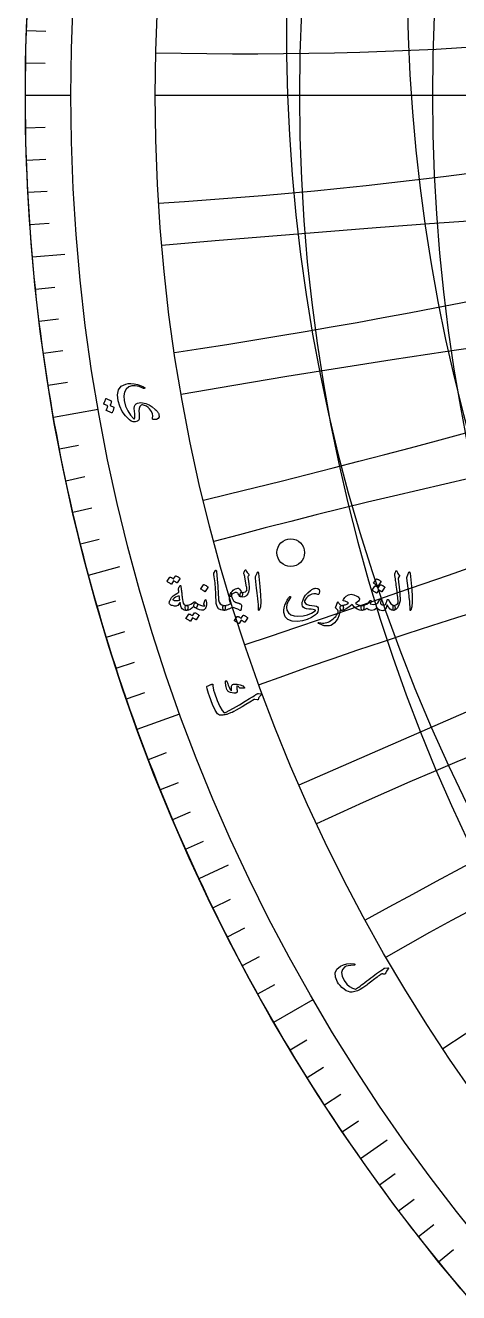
# Model space of a CAD drawing. Header units: millimetres. Extents: x -92 to 92, y -92 to 120.
# Drawn here: x -92.5 to -70.9, y -59.8 to 3.5 of the extents above; entities that cross this region are included whole.
import ezdxf

# ---------------------------------------------------------------- set-up
doc = ezdxf.new("R2010")
doc.units = ezdxf.units.MM
for name, color, linetype in [('CUT_OUTER', 1, 'Continuous'), ('ENGRAVE', 7, 'Continuous'), ('ENGRAVE_FINE', 8, 'Continuous'), ('TEXT', 5, 'Continuous')]:
    doc.layers.add(name, color=color, linetype=linetype)

msp = doc.modelspace()

# ---------------------------------------------------------------- linework, layer by layer
at = {"layer": 'CUT_OUTER'}
msp.add_lwpolyline([(-70.778, -59.5544), (-71.1421, -59.119), (-71.5035, -58.6814), (-71.8622, -58.2415), (-72.2182, -57.7995), (-72.5715, -57.3553), (-72.922, -56.9089), (-73.2699, -56.4604), (-73.6149, -56.0098), (-73.9572, -55.557), (-74.2967, -55.1022), (-74.6334, -54.6453), (-74.9673, -54.1863), (-75.2984, -53.7253), (-75.6266, -53.2623), (-75.952, -52.7972), (-76.2745, -52.3302), (-76.5942, -51.8612), (-76.9109, -51.3902), (-77.2248, -50.9174), (-77.5358, -50.4426), (-77.8438, -49.9659), (-78.149, -49.4873), (-78.4511, -49.0068), (-78.7504, -48.5245), (-79.0466, -48.0404), (-79.3399, -47.5545), (-79.6302, -47.0668), (-79.9175, -46.5773), (-80.2018, -46.0861), (-80.483, -45.5931), (-80.7613, -45.0984), (-81.0365, -44.602), (-81.3086, -44.1039), (-81.5777, -43.6042), (-81.8437, -43.1028), (-82.1067, -42.5998), (-82.3665, -42.0952), (-82.6232, -41.589), (-82.8769, -41.0813), (-83.1274, -40.572), (-83.3748, -40.0612), (-83.619, -39.5488), (-83.8601, -39.035), (-84.098, -38.5197), (-84.3328, -38.003), (-84.5644, -37.4848), (-84.7928, -36.9652), (-85.018, -36.4443), (-85.24, -35.9219), (-85.4589, -35.3982), (-85.6744, -34.8732), (-85.8868, -34.3468), (-86.0959, -33.8192), (-86.3018, -33.2903), (-86.5045, -32.7601), (-86.7039, -32.2287), (-86.9, -31.6961), (-87.0928, -31.1623), (-87.2824, -30.6273), (-87.4687, -30.0912), (-87.6517, -29.5539), (-87.8314, -29.0156), (-88.0077, -28.4761), (-88.1808, -27.9356), (-88.3506, -27.394), (-88.517, -26.8513), (-88.6801, -26.3077), (-88.8398, -25.7631), (-88.9962, -25.2175), (-89.1493, -24.6709), (-89.299, -24.1235), (-89.4453, -23.5751), (-89.5883, -23.0258), (-89.7279, -22.4757), (-89.8641, -21.9247), (-89.9969, -21.3729), (-90.1264, -20.8203), (-90.2524, -20.2669), (-90.3751, -19.7127), (-90.4944, -19.1578), (-90.6102, -18.6022), (-90.7226, -18.0459), (-90.8317, -17.4889), (-90.9373, -16.9312), (-91.0394, -16.3729), (-91.1382, -15.814), (-91.2335, -15.2545), (-91.3254, -14.6944), (-91.4138, -14.1337), (-91.4988, -13.5726), (-91.5804, -13.0109), (-91.6585, -12.4487), (-91.7332, -11.8861), (-91.8044, -11.323), (-91.8721, -10.7595), (-91.9364, -10.1956), (-91.9972, -9.6313), (-92.0546, -9.0666), (-92.1085, -8.5016), (-92.1589, -7.9363), (-92.2059, -7.3706), (-92.2494, -6.8047), (-92.2894, -6.2386), (-92.3259, -5.6722), (-92.359, -5.1056), (-92.3886, -4.5388), (-92.4147, -3.9718), (-92.4373, -3.4047), (-92.4565, -2.8374), (-92.4721, -2.2701), (-92.4843, -1.7026), (-92.493, -1.1351), (-92.4983, -0.5676), (-92.5, 0), (-92.4983, 0.5676), (-92.493, 1.1351), (-92.4843, 1.7026), (-92.4721, 2.2701), (-92.4565, 2.8374), (-92.4373, 3.4047), (-92.4147, 3.9718)], dxfattribs=at)
at = {"layer": 'ENGRAVE'}
for points in [[(-78.8401, -34.4171), (78.8401, 34.4171)], [(-92.5, 0), (-90.2338, 0)], [(-86.025, 0), (86.025, 0)], [(-86.025, 0), (86.025, 0)], [(-92.148, -8.0619), (-90.5354, -7.9208)], [(-91.0947, -16.0625), (-88.8629, -15.6689)], [(-89.3481, -23.9408), (-87.7845, -23.5218)], [(-86.9216, -31.6369), (-84.792, -30.8618)], [(-83.8335, -39.0922), (-82.3664, -38.4081)], [(-80.1073, -46.25), (-78.1447, -45.1169)], [(-75.7716, -53.0558), (-74.4456, -52.1273)]]:
    msp.add_lwpolyline(points, dxfattribs=at)
for centre, radius in [((0, 0), 92.5), ((0, 0), 90.2338), ((0, 0), 86.025), ((0, 0), 86.025), ((-79.2593, -22.8228), 0.6882)]:
    msp.add_circle(centre, radius, dxfattribs=at)
for centre, radius, start, end in [((15.1685, 0), 87.3521, 100, 260), ((0, -495.3982), 487.872, 80, 100), ((0, -251.5203), 236.3517, 70, 110), ((0, -172.05), 148.9997, 60, 120)]:
    msp.add_arc(centre, radius, start, end, dxfattribs=at)
at = {"layer": 'ENGRAVE_FINE'}
for points in [[(-78.8401, -34.4171), (78.8401, 34.4171)], [(-92.4437, 3.2282), (-91.473, 3.1943)], [(-92.4859, 1.6143), (-91.5148, 1.5974)], [(-92.4859, -1.6143), (-91.5148, -1.5974)], [(-92.4437, -3.2282), (-91.473, -3.1943)], [(-92.3732, -4.8411), (-91.4033, -4.7902)], [(-92.2747, -6.4525), (-91.3058, -6.3847)], [(-91.9933, -9.6689), (-91.0273, -9.5674)], [(-91.8105, -11.2729), (-90.8465, -11.1545)], [(-91.5998, -12.8735), (-90.638, -12.7383)], [(-91.3612, -14.4702), (-90.4019, -14.3183)], [(-90.8005, -17.6498), (-89.8471, -17.4645)], [(-90.4787, -19.2318), (-89.5286, -19.0299)], [(-90.1292, -20.808), (-89.1829, -20.5895)], [(-89.7524, -22.3778), (-88.81, -22.1428)], [(-88.9167, -25.4965), (-87.9831, -25.2287)], [(-88.4582, -27.0444), (-87.5294, -26.7604)], [(-87.9727, -28.5841), (-87.049, -28.2839)], [(-87.4605, -30.1151), (-86.5421, -29.7988)], [(-86.3562, -33.149), (-85.4494, -32.801)], [(-85.7645, -34.6511), (-84.864, -34.2873)], [(-85.1467, -36.1426), (-84.2527, -35.7631)], [(-84.503, -37.6231), (-83.6157, -37.2281)], [(-83.1384, -40.5493), (-82.2655, -40.1236)], [(-82.4181, -41.9941), (-81.5527, -41.5532)], [(-81.6727, -43.4261), (-80.8151, -42.9701)], [(-80.9023, -44.8449), (-80.0528, -44.374)], [(-79.288, -47.641), (-78.4555, -47.1408)], [(-78.4444, -49.0175), (-77.6208, -48.5028)], [(-77.577, -50.3791), (-76.7625, -49.8501)], [(-76.686, -51.7253), (-75.8808, -51.1822)], [(-74.8341, -54.3701), (-74.0483, -53.7992)], [(-73.8738, -55.6679), (-73.0981, -55.0834)], [(-72.891, -56.9487), (-72.1256, -56.3507)], [(-71.886, -58.2121), (-71.1312, -57.6009)]]:
    msp.add_lwpolyline(points, dxfattribs=at)
for centre, radius, start, end in [((7.5262, 0), 86.3536, 95, 265), ((6.8976, 3.0111), 86.3536, 118.583333, 288.583334), ((13.9016, 6.0687), 87.3521, 123.583333, 283.583333), ((-81.4378, 186.5516), 184.4812, 268.583333, 318.583333), ((-100.6288, 230.5131), 236.3517, 273.583333, 313.583333), ((-132.9774, 304.6148), 321.0497, 278.583333, 308.583333), ((-198.2001, 454.0221), 487.872, 283.583333, 303.583333), ((-394.8919, 904.5889), 983.2702, 288.5833333, 298.5833333), ((394.8919, -904.5889), 983.2702, 108.5833333, 118.5833333), ((198.2001, -454.0221), 487.872, 103.583333, 123.583333), ((0, -987.0262), 983.2702, 85, 95), ((0, -332.3751), 321.0497, 75, 105), ((0, -203.5525), 184.4812, 65, 115)]:
    msp.add_arc(centre, radius, start, end, dxfattribs=at)
at = {"layer": 'TEXT'}
for points in [[(-86.1551, -16.1075), (-86.1403, -16.002), (-86.1595, -15.8909), (-86.2126, -15.7741), (-86.2996, -15.6515), (-86.3748, -15.5772), (-86.4588, -15.519), (-86.5519, -15.4771), (-86.654, -15.4513), (-86.6736, -15.4505), (-86.6934, -15.4536), (-86.7132, -15.4607), (-86.7331, -15.4718), (-86.7902, -15.5326), (-86.8252, -15.6239), (-86.8378, -15.7455), (-86.828, -15.8975), (-86.8166, -16.0473), (-86.8251, -16.1592), (-86.8537, -16.2334), (-86.9025, -16.2697), (-87.0144, -16.2936), (-87.1186, -16.2901), (-87.2153, -16.2589), (-87.3043, -16.2001), (-87.5036, -15.9972), (-87.6638, -15.7708), (-87.785, -15.521), (-87.8667, -15.2482), (-87.8982, -14.9402), (-87.8462, -14.6973), (-87.7114, -14.5198), (-87.4941, -14.4078), (-87.3688, -14.3828), (-87.229, -14.3785), (-87.0747, -14.3949), (-86.9058, -14.4318), (-86.8581, -14.4464), (-86.8119, -14.4618), (-86.7671, -14.4781), (-86.7237, -14.4952), (-86.6816, -14.5132), (-86.6405, -14.5324), (-86.6003, -14.5527), (-86.5612, -14.5742), (-86.5444, -14.5864), (-86.5364, -14.5985), (-86.5372, -14.6106), (-86.5467, -14.6225), (-86.5596, -14.6304), (-86.5733, -14.6341), (-86.5877, -14.6336), (-86.6028, -14.6288), (-86.8289, -14.5362), (-87.0261, -14.4916), (-87.1946, -14.4953), (-87.3344, -14.5477), (-87.4713, -14.6646), (-87.556, -14.8171), (-87.5883, -15.0051), (-87.5681, -15.2285), (-87.4964, -15.5067), (-87.3937, -15.7503), (-87.2605, -15.959), (-87.0969, -16.1328), (-87.084, -16.1426), (-87.0723, -16.1451), (-87.0621, -16.1402), (-87.0532, -16.1279), (-87.0409, -16.0825), (-87.0373, -16.0071), (-87.0423, -15.9017), (-87.0558, -15.7662), (-87.0637, -15.6274), (-87.051, -15.5181), (-87.0178, -15.4385), (-86.9643, -15.3884), (-86.8963, -15.3577), (-86.8226, -15.3395), (-86.7431, -15.3338), (-86.6577, -15.3406), (-86.4853, -15.3809), (-86.3209, -15.4498), (-86.1643, -15.5471), (-86.0155, -15.6728), (-85.9795, -15.7068), (-85.9475, -15.7403), (-85.9195, -15.7733), (-85.8956, -15.8059), (-85.8756, -15.8378), (-85.8593, -15.8687), (-85.8468, -15.8988), (-85.838, -15.928), (-85.8273, -16.0466), (-85.8653, -16.1277), (-85.9521, -16.1714), (-86.0878, -16.1775), (-86.1261, -16.17), (-86.1501, -16.1558), (-86.1598, -16.135), (-86.1551, -16.1075)], [(-88.0917, -15.5621), (-88.0871, -15.5653), (-88.0839, -15.5704), (-88.0818, -15.5773), (-88.0811, -15.5861), (-88.087, -15.619), (-88.0942, -15.6511), (-88.1028, -15.6825), (-88.1126, -15.713), (-88.124, -15.7431), (-88.1369, -15.7729), (-88.1516, -15.8023), (-88.1678, -15.8315), (-88.1733, -15.8375), (-88.1797, -15.8409), (-88.1869, -15.8416), (-88.195, -15.8396), (-88.4564, -15.7305), (-88.4602, -15.7269), (-88.4613, -15.7208), (-88.4596, -15.7122), (-88.4553, -15.701), (-88.4508, -15.6931), (-88.445, -15.6805), (-88.4378, -15.6632), (-88.4293, -15.6412), (-88.4192, -15.6142), (-88.4075, -15.5821), (-88.3941, -15.5449), (-88.3789, -15.5025), (-88.582, -15.4145), (-88.5885, -15.41), (-88.5911, -15.4031), (-88.5897, -15.3939), (-88.5844, -15.3824), (-88.5797, -15.3725), (-88.5729, -15.3569), (-88.5639, -15.3356), (-88.5526, -15.3087), (-88.5392, -15.2757), (-88.5238, -15.2364), (-88.5062, -15.1905), (-88.4866, -15.1383), (-88.4828, -15.1326), (-88.4785, -15.1296), (-88.4738, -15.1294), (-88.4686, -15.132), (-88.2166, -15.2474), (-88.2121, -15.2507), (-88.2088, -15.2558), (-88.2068, -15.2627), (-88.2061, -15.2715), (-88.21, -15.2992), (-88.2153, -15.3264), (-88.2221, -15.3531), (-88.2303, -15.3792), (-88.2399, -15.4048), (-88.2505, -15.4297), (-88.2623, -15.4541), (-88.2751, -15.4778)], [(-85.0077, -23.9897), (-85.0042, -23.9862), (-84.9993, -23.9841), (-84.9931, -23.9834), (-84.9855, -23.9841), (-84.9582, -23.9944), (-84.9317, -24.0056), (-84.9061, -24.018), (-84.8814, -24.0313), (-84.8574, -24.0459), (-84.8339, -24.0618), (-84.8109, -24.0792), (-84.7884, -24.0979), (-84.7841, -24.1036), (-84.7822, -24.1097), (-84.7827, -24.1161), (-84.7857, -24.1229), (-84.9189, -24.3338), (-84.9225, -24.3366), (-84.9279, -24.3366), (-84.935, -24.3338), (-84.9438, -24.3282), (-84.9499, -24.3231), (-84.9598, -24.3161), (-84.9735, -24.3072), (-84.991, -24.2963), (-85.0125, -24.2834), (-85.0382, -24.2682), (-85.068, -24.2508), (-85.102, -24.2311), (-85.2075, -24.3948), (-85.2123, -24.3999), (-85.2186, -24.4011), (-85.2262, -24.3985), (-85.2352, -24.3921), (-85.243, -24.3865), (-85.2553, -24.3782), (-85.2722, -24.3671), (-85.2935, -24.3532), (-85.3197, -24.3366), (-85.3511, -24.3171), (-85.3877, -24.2949), (-85.4295, -24.27), (-85.4338, -24.2658), (-85.4357, -24.2616), (-85.4352, -24.2575), (-85.4322, -24.2533), (-85.2963, -24.0507), (-85.2928, -24.0473), (-85.2879, -24.0452), (-85.2817, -24.0445), (-85.2741, -24.0452), (-85.2508, -24.0527), (-85.2283, -24.0615), (-85.2064, -24.0715), (-85.1853, -24.0826), (-85.1648, -24.0949), (-85.145, -24.108), (-85.126, -24.1219), (-85.1076, -24.1368)], [(-83.0041, -23.7066), (-82.9987, -23.6983), (-82.9937, -23.6928), (-82.989, -23.69), (-82.9847, -23.69), (-82.9781, -23.6936), (-82.9722, -23.7046), (-82.967, -23.7228), (-82.9625, -23.7483), (-82.9396, -23.9555), (-82.9209, -24.1472), (-82.9063, -24.3232), (-82.8959, -24.4836), (-82.8892, -24.6208), (-82.8831, -24.7438), (-82.8774, -24.8525), (-82.8723, -24.9471), (-82.8679, -25.0274), (-82.8643, -25.0934), (-82.8616, -25.1453), (-82.8598, -25.1829), (-82.8352, -25.2957), (-82.7807, -25.3786), (-82.6964, -25.4316), (-82.5823, -25.4549), (-82.5506, -25.4632), (-82.5303, -25.4826), (-82.5214, -25.5132), (-82.524, -25.5548), (-82.5371, -25.6203), (-82.5511, -25.6672), (-82.5662, -25.6953), (-82.5823, -25.7046), (-82.7429, -25.6835), (-82.8612, -25.62), (-82.9372, -25.5142), (-82.9708, -25.3661), (-82.9761, -25.2952), (-82.9809, -25.2242), (-82.9851, -25.153), (-82.9889, -25.0816), (-82.9922, -25.0101), (-82.9954, -24.9384), (-82.9985, -24.8665), (-83.0013, -24.7944), (-83.0065, -24.657), (-83.0138, -24.5332), (-83.0232, -24.4232), (-83.0346, -24.3268), (-83.0482, -24.2343), (-83.0638, -24.1357), (-83.0815, -24.031), (-83.1012, -23.9203), (-83.1038, -23.9004), (-83.1033, -23.8822), (-83.0997, -23.8657), (-83.0929, -23.8509)], [(-81.5112, -23.6817), (-81.5067, -23.6836), (-81.5015, -23.6893), (-81.4956, -23.6988), (-81.489, -23.7122), (-81.4671, -23.7592), (-81.4376, -23.8058), (-81.4005, -23.8521), (-81.3558, -23.8981), (-81.344, -23.9137), (-81.3391, -23.93), (-81.3412, -23.947), (-81.3502, -23.9647), (-81.3755, -24.0018), (-81.3932, -24.0299), (-81.4033, -24.049), (-81.4057, -24.0591), (-81.3714, -24.2391), (-81.3488, -24.3934), (-81.3381, -24.5221), (-81.3391, -24.6252), (-81.3494, -24.7133), (-81.3717, -24.7972), (-81.4062, -24.877), (-81.4529, -24.9526), (-81.5018, -25.0015), (-81.5653, -25.0317), (-81.6433, -25.0431), (-81.7359, -25.0359), (-81.7547, -25.0282), (-81.7692, -25.0137), (-81.7797, -24.9922), (-81.7859, -24.9637), (-81.7881, -24.9295), (-81.7866, -24.8992), (-81.7812, -24.8727), (-81.772, -24.8499), (-81.7594, -24.8305), (-81.7408, -24.8166), (-81.7163, -24.8083), (-81.686, -24.8055), (-81.5936, -24.7993), (-81.5216, -24.775), (-81.4701, -24.7327), (-81.439, -24.6723), (-81.4417, -24.6507), (-81.4442, -24.6304), (-81.4466, -24.6112), (-81.4487, -24.5932), (-81.4509, -24.5765), (-81.4532, -24.561), (-81.4558, -24.5467), (-81.4584, -24.5336), (-81.5417, -24.0424), (-81.5446, -24.0275), (-81.5479, -24.0133), (-81.5516, -23.9997), (-81.5556, -23.9869), (-81.5597, -23.9748), (-81.5639, -23.9633), (-81.5681, -23.9526), (-81.5722, -23.9425), (-81.5944, -23.887), (-81.5988, -23.8697), (-81.6007, -23.8537), (-81.6001, -23.8391), (-81.5972, -23.826), (-81.5877, -23.8033), (-81.5785, -23.7826), (-81.5696, -23.7638), (-81.5611, -23.7469), (-81.5531, -23.7319), (-81.5459, -23.7188), (-81.5393, -23.7076), (-81.5334, -23.6983), (-81.5268, -23.691), (-81.5209, -23.6858), (-81.5157, -23.6827), (-81.5112, -23.6817)], [(-80.9395, -23.8454), (-80.913, -23.794), (-80.8917, -23.776), (-80.8755, -23.7913), (-80.8646, -23.8398), (-80.8008, -24.5197), (-80.7628, -24.937), (-80.7543, -25.2703), (-80.7753, -25.5197), (-80.8257, -25.6852), (-80.8349, -25.6987), (-80.8431, -25.706), (-80.8502, -25.7071), (-80.8563, -25.7019), (-80.8611, -25.6937), (-80.8646, -25.6831), (-80.8667, -25.6701), (-80.8674, -25.6547), (-80.8674, -25.5345), (-80.8729, -25.407), (-80.884, -25.2723), (-80.9007, -25.1302), (-80.9043, -25.0931), (-80.9152, -24.9928), (-80.9334, -24.8295), (-80.9589, -24.603), (-81.02, -24.1007), (-81.0214, -24.074), (-81.02, -24.0493), (-81.0158, -24.0268), (-81.0089, -24.0063)], [(-74.0658, -23.8731), (-74.0471, -23.8279), (-74.0325, -23.792), (-74.0221, -23.7654), (-74.0159, -23.7483), (-74.011, -23.7373), (-74.0048, -23.7295), (-73.9972, -23.7248), (-73.9881, -23.7233), (-73.9779, -23.725), (-73.9694, -23.7302), (-73.9626, -23.7389), (-73.9576, -23.751), (-73.9346, -23.8105), (-73.907, -23.8641), (-73.8749, -23.9118), (-73.8383, -23.9536), (-73.8281, -23.967), (-73.8251, -23.9821), (-73.8294, -23.9989), (-73.8411, -24.0174), (-73.9021, -24.1035), (-73.898, -24.142), (-73.8938, -24.1798), (-73.8896, -24.2169), (-73.8855, -24.2533), (-73.8813, -24.289), (-73.8771, -24.3241), (-73.873, -24.3584), (-73.8688, -24.3921), (-73.8305, -24.7036), (-73.8071, -24.9471), (-73.7986, -25.1226), (-73.805, -25.2301), (-73.8574, -25.4252), (-73.9257, -25.5694), (-74.01, -25.6625), (-74.1102, -25.7046), (-74.113, -25.7046), (-74.1158, -25.7046), (-74.1186, -25.7046), (-74.1213, -25.7046), (-74.1378, -25.689), (-74.1484, -25.6533), (-74.1531, -25.5974), (-74.1519, -25.5215), (-74.1493, -25.4934), (-74.1415, -25.4729), (-74.1285, -25.4601), (-74.1102, -25.4549), (-74.0398, -25.4408), (-73.9812, -25.4153), (-73.9344, -25.3784), (-73.8993, -25.33), (-73.9017, -25.2719), (-73.9059, -25.2058), (-73.9121, -25.1318), (-73.9202, -25.0497), (-73.93, -24.9601), (-73.9413, -24.8631), (-73.9542, -24.7589), (-73.9687, -24.6474), (-73.9821, -24.5377), (-73.9944, -24.4392), (-74.0057, -24.3518), (-74.0159, -24.2755), (-74.0247, -24.2103), (-74.0319, -24.1562), (-74.0372, -24.1132), (-74.0409, -24.0813), (-74.0686, -23.9231), (-74.0695, -23.9075), (-74.0693, -23.8939), (-74.0681, -23.8825), (-74.0658, -23.8731)], [(-73.3776, -23.8454), (-73.3511, -23.794), (-73.3298, -23.776), (-73.3136, -23.7913), (-73.3027, -23.8398), (-73.2389, -24.5197), (-73.2009, -24.937), (-73.1924, -25.2703), (-73.2134, -25.5197), (-73.2639, -25.6852), (-73.2731, -25.6987), (-73.2812, -25.706), (-73.2883, -25.7071), (-73.2944, -25.7019), (-73.2993, -25.6937), (-73.3027, -25.6831), (-73.3048, -25.6701), (-73.3055, -25.6547), (-73.3055, -25.5345), (-73.311, -25.407), (-73.3221, -25.2723), (-73.3388, -25.1302), (-73.3424, -25.0931), (-73.3534, -24.9928), (-73.3716, -24.8295), (-73.3971, -24.603), (-73.4581, -24.1007), (-73.4595, -24.074), (-73.4581, -24.0493), (-73.454, -24.0268), (-73.447, -24.0063)], [(-84.7857, -24.4864), (-84.7694, -24.4691), (-84.7565, -24.467), (-84.7472, -24.4802), (-84.7413, -24.5086), (-84.7394, -24.5258), (-84.7364, -24.5495), (-84.7324, -24.5799), (-84.7274, -24.6168), (-84.7215, -24.6607), (-84.7149, -24.7119), (-84.7076, -24.7703), (-84.6996, -24.8361), (-84.6918, -24.9007), (-84.6847, -24.9585), (-84.6786, -25.0096), (-84.6733, -25.0539), (-84.6689, -25.0913), (-84.6653, -25.1215), (-84.6626, -25.1447), (-84.6608, -25.1607), (-84.6466, -25.2618), (-84.6261, -25.3404), (-84.5994, -25.3964), (-84.5664, -25.4299), (-84.5432, -25.4429), (-84.5151, -25.4514), (-84.4822, -25.4554), (-84.4443, -25.4549), (-84.422, -25.4585), (-84.4048, -25.4695), (-84.3928, -25.4877), (-84.3861, -25.5132), (-84.3836, -25.5439), (-84.3847, -25.5749), (-84.3892, -25.6063), (-84.3972, -25.638), (-84.4074, -25.6651), (-84.4187, -25.6852), (-84.431, -25.6984), (-84.4443, -25.7046), (-84.517, -25.7039), (-84.5796, -25.6908), (-84.6322, -25.6651), (-84.6747, -25.6269), (-84.7104, -25.5709), (-84.7399, -25.4972), (-84.7631, -25.4058), (-84.7801, -25.2967), (-84.8193, -25.3631), (-84.8592, -25.4153), (-84.8998, -25.4533), (-84.9411, -25.4771), (-84.9745, -25.4856), (-85.0139, -25.4889), (-85.0592, -25.487), (-85.1103, -25.4799), (-85.1643, -25.4677), (-85.2096, -25.4535), (-85.2461, -25.4372), (-85.2741, -25.4188), (-85.2966, -25.3961), (-85.3115, -25.3723), (-85.3188, -25.3475), (-85.3185, -25.3217), (-85.3121, -25.2894), (-85.3011, -25.2537), (-85.2857, -25.2145), (-85.2657, -25.1718), (-85.2435, -25.129), (-85.2241, -25.0948), (-85.2075, -25.0693), (-85.1936, -25.0525), (-85.1166, -24.9838), (-85.0326, -24.9193), (-84.9418, -24.859), (-84.8439, -24.8028), (-84.8476, -24.7495), (-84.8502, -24.7036), (-84.8517, -24.6649), (-84.8523, -24.6335), (-84.8507, -24.6071), (-84.846, -24.5835), (-84.8382, -24.5627), (-84.8273, -24.5447)], [(-83.6118, -24.4254), (-83.6084, -24.4219), (-83.6035, -24.4198), (-83.5973, -24.4191), (-83.5896, -24.4198), (-83.5357, -24.4417), (-83.4849, -24.4684), (-83.4372, -24.4999), (-83.3926, -24.5364), (-83.3883, -24.5419), (-83.3864, -24.5475), (-83.3869, -24.553), (-83.3898, -24.5586), (-83.5203, -24.7695), (-83.5251, -24.7745), (-83.5314, -24.7757), (-83.539, -24.7731), (-83.548, -24.7667), (-83.5558, -24.7611), (-83.5681, -24.7528), (-83.585, -24.7417), (-83.6063, -24.7278), (-83.6325, -24.7112), (-83.6639, -24.6918), (-83.7005, -24.6696), (-83.7423, -24.6446), (-83.7478, -24.6404), (-83.7506, -24.6363), (-83.7506, -24.6321), (-83.7478, -24.6279)], [(-82.2271, -24.9609), (-82.2337, -24.9828), (-82.2424, -24.9984), (-82.2531, -25.0078), (-82.266, -25.0109), (-82.2887, -25.0039), (-82.3014, -24.9887), (-82.304, -24.9651), (-82.2965, -24.9332), (-82.2707, -24.8699), (-82.2348, -24.8104), (-82.1888, -24.7547), (-82.1328, -24.7029), (-82.0731, -24.6578), (-82.0134, -24.6252), (-81.9538, -24.605), (-81.8941, -24.5974), (-81.8683, -24.6), (-81.8463, -24.6078), (-81.828, -24.6208), (-81.8136, -24.639), (-81.7727, -24.7075), (-81.7387, -24.7577), (-81.7117, -24.7894), (-81.6915, -24.8028), (-81.6816, -24.8079), (-81.6739, -24.8204), (-81.6684, -24.8405), (-81.6652, -24.868), (-81.6647, -24.8988), (-81.6676, -24.9287), (-81.6738, -24.9577), (-81.6832, -24.9859), (-81.6938, -25.0088), (-81.7061, -25.0248), (-81.7202, -25.0338), (-81.7359, -25.0359), (-81.767, -25.0256), (-81.7963, -25.0033), (-81.8239, -24.9687), (-81.8497, -24.9221), (-81.8756, -24.8768), (-81.9031, -24.8437), (-81.9324, -24.8227), (-81.9635, -24.8139), (-82.0303, -24.8184), (-82.0946, -24.8402), (-82.1565, -24.8794), (-82.216, -24.936), (-82.2188, -24.9417), (-82.2216, -24.9478), (-82.2243, -24.9542), (-82.2271, -24.9609)], [(-77.912, -24.9054), (-78.0018, -24.8754), (-78.1021, -24.8742), (-78.2127, -24.9018), (-78.3338, -24.9582), (-78.4106, -25.0119), (-78.4746, -25.0761), (-78.5258, -25.1507), (-78.5641, -25.2357), (-78.5679, -25.2527), (-78.5683, -25.2703), (-78.5652, -25.2887), (-78.5586, -25.3078), (-78.5145, -25.3671), (-78.4406, -25.4119), (-78.3369, -25.442), (-78.2034, -25.4577), (-78.0716, -25.4717), (-77.9758, -25.4972), (-77.9162, -25.5341), (-77.8926, -25.5825), (-77.89, -25.6838), (-77.9099, -25.774), (-77.9524, -25.8531), (-78.0174, -25.9211), (-78.224, -26.0621), (-78.4441, -26.166), (-78.6777, -26.2328), (-78.9249, -26.2624), (-79.1947, -26.2437), (-79.3966, -26.1625), (-79.5305, -26.0189), (-79.5964, -25.8129), (-79.6002, -25.6998), (-79.5839, -25.577), (-79.5475, -25.4445), (-79.491, -25.3023), (-79.4713, -25.2627), (-79.4511, -25.2246), (-79.4304, -25.1878), (-79.4091, -25.1524), (-79.3872, -25.1182), (-79.3644, -25.0851), (-79.3407, -25.053), (-79.3161, -25.022), (-79.303, -25.0091), (-79.2912, -25.0039), (-79.2808, -25.0064), (-79.2717, -25.0164), (-79.2667, -25.0289), (-79.2655, -25.0414), (-79.2681, -25.0539), (-79.2745, -25.0664), (-79.3886, -25.2502), (-79.4563, -25.416), (-79.4774, -25.5638), (-79.4521, -25.6935), (-79.3706, -25.8302), (-79.2509, -25.9266), (-79.0931, -25.9828), (-78.8971, -25.9988), (-78.646, -25.9788), (-78.4198, -25.9273), (-78.2186, -25.8443), (-78.0424, -25.7296), (-78.0318, -25.7199), (-78.0279, -25.7102), (-78.0305, -25.7005), (-78.0396, -25.6908), (-78.0769, -25.6727), (-78.1416, -25.6575), (-78.2337, -25.645), (-78.3532, -25.6353), (-78.4748, -25.6203), (-78.5676, -25.5922), (-78.6316, -25.551), (-78.6668, -25.4965), (-78.6831, -25.4325), (-78.6876, -25.3654), (-78.6803, -25.2951), (-78.6612, -25.2218), (-78.5993, -25.0777), (-78.5135, -24.945), (-78.4037, -24.8237), (-78.27, -24.714), (-78.2344, -24.6879), (-78.1999, -24.6654), (-78.1664, -24.6463), (-78.134, -24.6307), (-78.1028, -24.6184), (-78.0729, -24.6092), (-78.0445, -24.6031), (-78.0174, -24.6002), (-77.9116, -24.6101), (-77.8468, -24.6564), (-77.8228, -24.7391), (-77.8398, -24.8583), (-77.8527, -24.8903), (-77.869, -24.9089), (-77.8888, -24.9139), (-77.912, -24.9054)], [(-74.7957, -24.4281), (-74.7922, -24.4247), (-74.7873, -24.4226), (-74.7811, -24.4219), (-74.7735, -24.4226), (-74.7462, -24.4328), (-74.7197, -24.4441), (-74.6941, -24.4564), (-74.6694, -24.4698), (-74.6454, -24.4843), (-74.6219, -24.5003), (-74.5989, -24.5176), (-74.5764, -24.5364), (-74.5721, -24.5421), (-74.5702, -24.5482), (-74.5707, -24.5546), (-74.5737, -24.5613), (-74.7069, -24.7722), (-74.7105, -24.775), (-74.7159, -24.775), (-74.723, -24.7722), (-74.7318, -24.7667), (-74.7377, -24.7629), (-74.7468, -24.757), (-74.7592, -24.749), (-74.7749, -24.7389), (-74.7938, -24.727), (-74.8161, -24.7133), (-74.8417, -24.6978), (-74.8706, -24.6807), (-74.9677, -24.8361), (-74.9726, -24.8399), (-74.9788, -24.8402), (-74.9865, -24.8371), (-74.9955, -24.8305), (-75.0033, -24.825), (-75.0156, -24.8166), (-75.0324, -24.8055), (-75.0537, -24.7917), (-75.0799, -24.775), (-75.1113, -24.7556), (-75.1479, -24.7334), (-75.1897, -24.7084), (-75.1941, -24.7042), (-75.196, -24.7001), (-75.1954, -24.6959), (-75.1925, -24.6918), (-75.0565, -24.492), (-75.0531, -24.4885), (-75.0482, -24.4864), (-75.042, -24.4857), (-75.0343, -24.4864), (-75.015, -24.4936), (-74.9958, -24.5013), (-74.9768, -24.5096), (-74.958, -24.5183), (-74.9395, -24.5278), (-74.9216, -24.5381), (-74.9042, -24.5493), (-74.8872, -24.5613)], [(-74.9871, -24.1395), (-74.9837, -24.1361), (-74.9788, -24.134), (-74.9726, -24.1333), (-74.9649, -24.134), (-74.9376, -24.1442), (-74.9112, -24.1555), (-74.8856, -24.1678), (-74.8609, -24.1812), (-74.8369, -24.1957), (-74.8134, -24.2117), (-74.7904, -24.229), (-74.7679, -24.2478), (-74.7624, -24.2545), (-74.7596, -24.2609), (-74.7596, -24.267), (-74.7624, -24.2727), (-74.8956, -24.4836), (-74.9004, -24.4874), (-74.9067, -24.4878), (-74.9143, -24.4847), (-74.9233, -24.4781), (-74.9311, -24.4725), (-74.9434, -24.4642), (-74.9603, -24.4531), (-74.9816, -24.4392), (-75.0078, -24.4226), (-75.0392, -24.4032), (-75.0758, -24.381), (-75.1176, -24.356), (-75.1231, -24.3518), (-75.1259, -24.3477), (-75.1259, -24.3435), (-75.1231, -24.3393)], [(-84.8245, -24.972), (-84.9251, -25.0065), (-85.0104, -25.049), (-85.0805, -25.0995), (-85.1353, -25.158), (-85.139, -25.1659), (-85.1388, -25.1732), (-85.1348, -25.1798), (-85.127, -25.1857), (-85.098, -25.1981), (-85.0666, -25.2076), (-85.0328, -25.2141), (-84.9966, -25.2176), (-84.9579, -25.2182), (-84.9168, -25.2159), (-84.8733, -25.2106), (-84.8273, -25.2024), (-84.8202, -25.2001), (-84.8127, -25.1961), (-84.8049, -25.1904), (-84.7968, -25.1829), (-84.7984, -25.1602), (-84.8006, -25.1365), (-84.8033, -25.1117), (-84.8065, -25.0858), (-84.8102, -25.0589), (-84.8145, -25.031), (-84.8192, -25.002), (-84.8245, -24.972)], [(-83.9226, -25.491), (-83.9514, -25.5376), (-83.9795, -25.5666), (-84.0069, -25.5779), (-84.0336, -25.5714), (-84.0373, -25.5693), (-84.0427, -25.5655), (-84.0498, -25.5602), (-84.0586, -25.5534), (-84.0695, -25.545), (-84.0829, -25.535), (-84.0987, -25.5235), (-84.1169, -25.5104), (-84.2008, -25.5943), (-84.2834, -25.6547), (-84.3646, -25.6915), (-84.4443, -25.7046), (-84.4709, -25.697), (-84.4922, -25.6741), (-84.5083, -25.636), (-84.5193, -25.5825), (-84.5208, -25.5296), (-84.5089, -25.4903), (-84.4834, -25.4644), (-84.4443, -25.4521), (-84.3311, -25.4315), (-84.2355, -25.3973), (-84.1577, -25.3496), (-84.0975, -25.2884), (-84.0826, -25.2747), (-84.0656, -25.2697), (-84.0465, -25.2733), (-84.0253, -25.2856), (-84.022, -25.2876), (-84.0177, -25.2908), (-84.0123, -25.2952), (-84.0059, -25.3009), (-83.9984, -25.3077), (-83.9899, -25.3158), (-83.9804, -25.3251), (-83.9698, -25.3356), (-83.9325, -25.3744), (-83.9122, -25.4133), (-83.9089, -25.4521), (-83.9226, -25.491)], [(-84.0447, -25.5603), (-84.0749, -25.5317), (-84.0905, -25.4958), (-84.0916, -25.4526), (-84.078, -25.4022), (-84.0487, -25.3569), (-84.0219, -25.3293), (-83.9974, -25.3194), (-83.9754, -25.3272), (-83.8713, -25.3961), (-83.7672, -25.4445), (-83.6632, -25.4724), (-83.5591, -25.4799), (-83.5555, -25.4792), (-83.5529, -25.4771), (-83.5513, -25.4736), (-83.5508, -25.4688), (-83.5534, -25.4596), (-83.5612, -25.4459), (-83.5742, -25.4277), (-83.5924, -25.4049), (-83.5959, -25.398), (-83.598, -25.3911), (-83.5987, -25.3841), (-83.598, -25.3772), (-83.5314, -25.1857), (-83.5282, -25.1784), (-83.5244, -25.1732), (-83.5199, -25.1701), (-83.5147, -25.1691), (-83.5095, -25.1699), (-83.505, -25.1725), (-83.5012, -25.1769), (-83.4981, -25.1829), (-83.4773, -25.2452), (-83.4648, -25.3071), (-83.4606, -25.3687), (-83.4648, -25.4299), (-83.4783, -25.506), (-83.4967, -25.568), (-83.5199, -25.6157), (-83.548, -25.6491), (-83.5694, -25.6675), (-83.589, -25.681), (-83.6068, -25.6897), (-83.6229, -25.6935), (-83.7159, -25.6956), (-83.8172, -25.6741), (-83.9268, -25.629), (-84.0447, -25.5603)], [(-82.2216, -24.9637), (-82.2183, -25.0041), (-82.2056, -25.0504), (-82.1836, -25.1026), (-82.1522, -25.1607), (-82.1381, -25.1822), (-82.1234, -25.2024), (-82.1082, -25.2211), (-82.0925, -25.2384), (-82.0763, -25.2544), (-82.0596, -25.269), (-82.0423, -25.2821), (-82.0245, -25.2939), (-82.0164, -25.2982), (-82.0058, -25.3026), (-81.9928, -25.3072), (-81.9774, -25.312), (-81.9595, -25.3171), (-81.9392, -25.3227), (-81.9165, -25.3289), (-81.8913, -25.3356), (-81.8712, -25.3412), (-81.8525, -25.347), (-81.8352, -25.353), (-81.8192, -25.3591), (-81.8043, -25.3655), (-81.7901, -25.372), (-81.7765, -25.3787), (-81.7637, -25.3855), (-81.7431, -25.3985), (-81.7283, -25.4153), (-81.7195, -25.436), (-81.7165, -25.4604), (-81.7191, -25.5288), (-81.7242, -25.5895), (-81.7316, -25.6425), (-81.7415, -25.688), (-81.7474, -25.706), (-81.7568, -25.7157), (-81.7696, -25.7171), (-81.7859, -25.7102), (-81.9038, -25.6483), (-81.9996, -25.604), (-82.0731, -25.5775), (-82.1244, -25.5687), (-82.1688, -25.5728), (-82.2216, -25.5853), (-82.2826, -25.6061), (-82.352, -25.6353), (-82.3871, -25.651), (-82.4203, -25.6647), (-82.4516, -25.6766), (-82.481, -25.6866), (-82.5087, -25.6945), (-82.5348, -25.7001), (-82.5593, -25.7035), (-82.5823, -25.7046), (-82.5981, -25.7008), (-82.6122, -25.6894), (-82.6245, -25.6703), (-82.635, -25.6436), (-82.6428, -25.6118), (-82.6468, -25.5805), (-82.647, -25.5494), (-82.6434, -25.5187), (-82.6354, -25.4918), (-82.6226, -25.4722), (-82.6049, -25.4599), (-82.5823, -25.4549), (-82.4772, -25.4417), (-82.3867, -25.4216), (-82.3107, -25.3945), (-82.2493, -25.3605), (-82.2948, -25.2568), (-82.3173, -25.151), (-82.317, -25.0431), (-82.2937, -24.9332), (-82.2601, -24.8695), (-82.2368, -24.8534), (-82.224, -24.8848), (-82.2216, -24.9637)], [(-77.0157, -25.5326), (-76.9296, -25.3106), (-76.9201, -25.2929), (-76.9109, -25.2842), (-76.9021, -25.2846), (-76.8936, -25.2939), (-76.8703, -25.3328), (-76.8478, -25.3661), (-76.8259, -25.3938), (-76.8048, -25.416), (-76.7815, -25.433), (-76.7562, -25.4452), (-76.7288, -25.4525), (-76.6993, -25.4549), (-76.6702, -25.4625), (-76.6494, -25.4854), (-76.6369, -25.5236), (-76.6327, -25.577), (-76.6369, -25.6307), (-76.6494, -25.6699), (-76.6702, -25.6946), (-76.6993, -25.7046), (-76.7217, -25.7057), (-76.7444, -25.706), (-76.7675, -25.7057), (-76.7909, -25.7046), (-76.7949, -25.7057), (-76.7985, -25.7088), (-76.8018, -25.714), (-76.8048, -25.7213), (-76.8197, -25.8526), (-76.8561, -25.9801), (-76.914, -26.1037), (-76.9935, -26.2236), (-77.0821, -26.3278), (-77.1676, -26.4046), (-77.25, -26.4541), (-77.3292, -26.4761), (-77.4038, -26.4818), (-77.4722, -26.4823), (-77.5342, -26.4776), (-77.5901, -26.4678), (-77.6174, -26.4601), (-77.6466, -26.4511), (-77.6778, -26.4407), (-77.7108, -26.4289), (-77.7456, -26.4154), (-77.7819, -26.3998), (-77.8198, -26.3821), (-77.8593, -26.3623), (-77.8692, -26.3578), (-77.8766, -26.3526), (-77.8816, -26.3467), (-77.8842, -26.3401), (-77.886, -26.3313), (-77.8856, -26.3242), (-77.8832, -26.3188), (-77.8787, -26.3151), (-77.8728, -26.3118), (-77.8662, -26.3103), (-77.8589, -26.3105), (-77.8509, -26.3124), (-77.7635, -26.33), (-77.6817, -26.3387), (-77.6054, -26.3384), (-77.5346, -26.329), (-77.4646, -26.3105), (-77.3962, -26.2856), (-77.3293, -26.2543), (-77.264, -26.2166), (-77.2001, -26.1727), (-77.1374, -26.1226), (-77.0759, -26.0665), (-77.0157, -26.0043), (-76.9704, -25.9476), (-76.9345, -25.8913), (-76.908, -25.8352), (-76.8908, -25.7796), (-76.8958, -25.7407), (-76.9165, -25.6963), (-76.9527, -25.6464), (-77.0046, -25.5909), (-77.0136, -25.5789), (-77.0184, -25.5652), (-77.0191, -25.5498), (-77.0157, -25.5326)], [(-75.6864, -25.4549), (-75.6459, -25.461), (-75.6185, -25.4792), (-75.6042, -25.5095), (-75.6032, -25.552), (-75.6167, -25.6177), (-75.6351, -25.6651), (-75.6583, -25.6941), (-75.6864, -25.7046), (-75.8143, -25.693), (-75.9424, -25.6415), (-76.071, -25.5501), (-76.1998, -25.4188), (-76.3623, -25.5449), (-76.5002, -25.6346), (-76.6135, -25.6878), (-76.7021, -25.7046), (-76.7314, -25.698), (-76.7555, -25.6783), (-76.7744, -25.6453), (-76.7881, -25.5992), (-76.7921, -25.5381), (-76.7791, -25.4937), (-76.7491, -25.466), (-76.7021, -25.4549), (-76.6593, -25.4507), (-76.6171, -25.4438), (-76.5754, -25.4341), (-76.5342, -25.4216), (-76.4935, -25.4061), (-76.4534, -25.3876), (-76.4138, -25.3659), (-76.3746, -25.3411), (-76.4227, -25.3019), (-76.4808, -25.2703), (-76.5489, -25.2464), (-76.6272, -25.2301), (-76.6343, -25.2272), (-76.639, -25.2211), (-76.6412, -25.2119), (-76.641, -25.1996), (-76.6279, -25.1571), (-76.5994, -25.1101), (-76.5557, -25.0586), (-76.4967, -25.0026), (-76.3738, -24.9288), (-76.2435, -24.902), (-76.106, -24.9219), (-75.9612, -24.9887), (-75.8998, -25.0313), (-75.8571, -25.0733), (-75.8332, -25.1146), (-75.828, -25.1552), (-75.8432, -25.1989), (-75.8807, -25.2468), (-75.9404, -25.2988), (-76.0222, -25.355), (-75.9638, -25.3987), (-75.8883, -25.4299), (-75.7959, -25.4486), (-75.6864, -25.4549)], [(-75.3312, -25.2551), (-75.3226, -25.24), (-75.3132, -25.228), (-75.3031, -25.2192), (-75.2924, -25.2135), (-75.2816, -25.2112), (-75.2716, -25.2128), (-75.2622, -25.2181), (-75.2535, -25.2273), (-75.2475, -25.2396), (-75.2459, -25.2544), (-75.2489, -25.2716), (-75.2563, -25.2912), (-75.2618, -25.301), (-75.2671, -25.3113), (-75.2722, -25.3219), (-75.2771, -25.3328), (-75.2822, -25.3439), (-75.2879, -25.355), (-75.294, -25.3661), (-75.3007, -25.3772), (-75.1455, -25.4169), (-75.0156, -25.4001), (-74.911, -25.3267), (-74.8317, -25.1968), (-74.8232, -25.1817), (-74.8144, -25.1698), (-74.8052, -25.1609), (-74.7957, -25.1552), (-74.7849, -25.1528), (-74.7749, -25.1538), (-74.7655, -25.1583), (-74.7568, -25.1663), (-74.7504, -25.177), (-74.7478, -25.1899), (-74.749, -25.2048), (-74.754, -25.2218), (-74.7683, -25.2629), (-74.7776, -25.2974), (-74.7821, -25.3253), (-74.7818, -25.3467), (-74.7723, -25.377), (-74.752, -25.4015), (-74.7209, -25.42), (-74.6791, -25.4327), (-74.6337, -25.4382), (-74.5945, -25.4355), (-74.5615, -25.4244), (-74.5348, -25.4049), (-74.5116, -25.3732), (-74.489, -25.3252), (-74.4672, -25.2608), (-74.446, -25.1802), (-74.4429, -25.1704), (-74.4363, -25.1635), (-74.4262, -25.1593), (-74.4127, -25.158), (-74.3988, -25.1593), (-74.3877, -25.1635), (-74.3794, -25.1704), (-74.3739, -25.1802), (-74.3198, -25.2941), (-74.2573, -25.3779), (-74.1866, -25.4315), (-74.1075, -25.4549), (-74.091, -25.4618), (-74.0776, -25.4771), (-74.0674, -25.5007), (-74.0603, -25.5326), (-74.0553, -25.5671), (-74.0541, -25.5985), (-74.0567, -25.6268), (-74.0631, -25.6519), (-74.0721, -25.675), (-74.0825, -25.6915), (-74.0943, -25.7013), (-74.1075, -25.7046), (-74.2136, -25.6875), (-74.3045, -25.636), (-74.3801, -25.5501), (-74.4405, -25.4299), (-74.4434, -25.4237), (-74.4467, -25.4216), (-74.4504, -25.4237), (-74.4543, -25.4299), (-74.48, -25.5088), (-74.5043, -25.5735), (-74.5272, -25.624), (-74.5487, -25.6602), (-74.5721, -25.6861), (-74.598, -25.7053), (-74.6262, -25.718), (-74.6569, -25.7241), (-74.7494, -25.718), (-74.8297, -25.6915), (-74.8978, -25.6445), (-74.9538, -25.577), (-75.0111, -25.6328), (-75.0746, -25.6727), (-75.1443, -25.6967), (-75.2202, -25.7046), (-75.2933, -25.6979), (-75.3569, -25.6776), (-75.4112, -25.6438), (-75.4561, -25.5964), (-75.5111, -25.6438), (-75.5678, -25.6776), (-75.6263, -25.6979), (-75.6864, -25.7046), (-75.7102, -25.693), (-75.7288, -25.6582), (-75.7421, -25.6001), (-75.7503, -25.5187), (-75.7473, -25.4939), (-75.7357, -25.475), (-75.7154, -25.462), (-75.6864, -25.4549), (-75.5612, -25.4351), (-75.4603, -25.3952), (-75.3836, -25.3352), (-75.3312, -25.2551)], [(-84.0586, -25.8295), (-84.0552, -25.826), (-84.0503, -25.824), (-84.0441, -25.8233), (-84.0364, -25.824), (-84.0091, -25.8342), (-83.9827, -25.8455), (-83.9571, -25.8578), (-83.9324, -25.8711), (-83.9083, -25.8857), (-83.8848, -25.9017), (-83.8619, -25.919), (-83.8394, -25.9377), (-83.8351, -25.9435), (-83.8332, -25.9495), (-83.8337, -25.9559), (-83.8366, -25.9627), (-83.9698, -26.1736), (-83.9735, -26.1764), (-83.9788, -26.1764), (-83.9859, -26.1736), (-83.9948, -26.1681), (-84.0009, -26.1629), (-84.0108, -26.1559), (-84.0245, -26.147), (-84.042, -26.1361), (-84.0635, -26.1232), (-84.0891, -26.108), (-84.119, -26.0906), (-84.153, -26.0709), (-84.2584, -26.2347), (-84.2633, -26.2397), (-84.2695, -26.2409), (-84.2772, -26.2383), (-84.2862, -26.2319), (-84.294, -26.2263), (-84.3063, -26.218), (-84.3231, -26.2069), (-84.3444, -26.193), (-84.3706, -26.1764), (-84.402, -26.157), (-84.4386, -26.1348), (-84.4804, -26.1098), (-84.4848, -26.1056), (-84.4867, -26.1015), (-84.4861, -26.0973), (-84.4832, -26.0931), (-84.3472, -25.8906), (-84.3438, -25.8871), (-84.3389, -25.885), (-84.3327, -25.8843), (-84.325, -25.885), (-84.3018, -25.8926), (-84.2792, -25.9013), (-84.2574, -25.9113), (-84.2362, -25.9225), (-84.2158, -25.9347), (-84.196, -25.9478), (-84.1769, -25.9618), (-84.1585, -25.9766)], [(-81.6388, -25.9516), (-81.6354, -25.9481), (-81.6305, -25.9461), (-81.6243, -25.9454), (-81.6166, -25.9461), (-81.5893, -25.9563), (-81.5629, -25.9676), (-81.5373, -25.9799), (-81.5126, -25.9932), (-81.4885, -26.0078), (-81.465, -26.0238), (-81.4421, -26.0411), (-81.4196, -26.0598), (-81.4153, -26.0656), (-81.4134, -26.0716), (-81.4139, -26.078), (-81.4168, -26.0848), (-81.55, -26.2957), (-81.5537, -26.2985), (-81.559, -26.2985), (-81.5661, -26.2957), (-81.575, -26.2902), (-81.5811, -26.285), (-81.591, -26.278), (-81.6047, -26.2691), (-81.6222, -26.2582), (-81.6437, -26.2453), (-81.6693, -26.2301), (-81.6992, -26.2127), (-81.7332, -26.193), (-81.8386, -26.3568), (-81.8435, -26.3618), (-81.8497, -26.363), (-81.8574, -26.3604), (-81.8664, -26.354), (-81.8742, -26.3484), (-81.8865, -26.3401), (-81.9033, -26.329), (-81.9246, -26.3151), (-81.9508, -26.2985), (-81.9822, -26.2791), (-82.0188, -26.2569), (-82.0606, -26.2319), (-82.065, -26.2277), (-82.0669, -26.2236), (-82.0663, -26.2194), (-82.0634, -26.2152), (-81.9274, -26.0127), (-81.924, -26.0092), (-81.9191, -26.0071), (-81.9129, -26.0064), (-81.9052, -26.0071), (-81.882, -26.0147), (-81.8594, -26.0234), (-81.8376, -26.0334), (-81.8164, -26.0446), (-81.796, -26.0568), (-81.7762, -26.0699), (-81.7571, -26.0839), (-81.7387, -26.0987)], [(-80.7349, -29.9186), (-80.7604, -29.9465), (-80.7839, -29.9745), (-80.8056, -30.0025), (-80.8253, -30.0307), (-80.843, -30.0592), (-80.8586, -30.0882), (-80.8722, -30.1177), (-80.8837, -30.1476), (-80.8917, -30.1604), (-80.9037, -30.1681), (-80.9196, -30.1708), (-80.9395, -30.1684), (-81.0469, -30.1493), (-81.0584, -30.1478), (-81.0678, -30.1471), (-81.0752, -30.1474), (-81.0806, -30.1486), (-81.301, -30.2848), (-81.5007, -30.4065), (-81.6796, -30.5136), (-81.8379, -30.6062), (-81.9754, -30.6838), (-82.092, -30.7462), (-82.1878, -30.7933), (-82.2627, -30.8252), (-82.4065, -30.8791), (-82.453, -30.8936), (-82.5006, -30.9059), (-82.5491, -30.9162), (-82.5987, -30.9242), (-82.6493, -30.93), (-82.7011, -30.9332), (-82.7541, -30.9339), (-82.8081, -30.9321), (-82.9108, -30.8691), (-83.0308, -30.6905), (-83.1672, -30.3958), (-83.319, -29.985), (-83.3608, -29.8546), (-83.396, -29.7328), (-83.4246, -29.6196), (-83.4467, -29.515), (-83.4461, -29.5045), (-83.4426, -29.496), (-83.4364, -29.4894), (-83.4275, -29.4848), (-83.3832, -29.4661), (-83.3428, -29.4494), (-83.3062, -29.4347), (-83.2736, -29.422), (-83.2444, -29.4112), (-83.2183, -29.4021), (-83.1954, -29.3947), (-83.1755, -29.3891), (-83.1642, -29.3865), (-83.1567, -29.3883), (-83.1531, -29.3943), (-83.1534, -29.4046), (-83.1498, -29.4812), (-83.1334, -29.5758), (-83.1043, -29.6885), (-83.0623, -29.8191), (-82.9228, -30.2042), (-82.7944, -30.4984), (-82.6781, -30.7018), (-82.5744, -30.8146), (-82.4851, -30.7811), (-82.3296, -30.7023), (-82.1076, -30.5786), (-81.8191, -30.41), (-81.531, -30.2391), (-81.3133, -30.1091), (-81.1661, -30.0199), (-81.0895, -29.9713), (-81.0688, -29.9573), (-81.0495, -29.9442), (-81.0314, -29.932), (-81.0147, -29.9207), (-80.9995, -29.9103), (-80.9861, -29.9011), (-80.9743, -29.8928), (-80.9642, -29.8856), (-80.9416, -29.8716), (-80.9186, -29.8622), (-80.895, -29.8576), (-80.871, -29.8578), (-80.7391, -29.8712), (-80.7299, -29.8729), (-80.7231, -29.8759), (-80.7188, -29.8802), (-80.7169, -29.8858), (-80.7183, -29.8941), (-80.7217, -29.9023), (-80.7272, -29.9105), (-80.7349, -29.9186)], [(-81.5596, -29.562), (-81.5584, -29.5677), (-81.5589, -29.5732), (-81.5611, -29.5785), (-81.5651, -29.5837), (-81.5693, -29.5864), (-81.5742, -29.5886), (-81.5796, -29.5902), (-81.5857, -29.5912), (-81.764, -29.5866), (-81.7825, -29.5849), (-81.7975, -29.5815), (-81.8089, -29.5763), (-81.8168, -29.5695), (-81.8405, -29.5367), (-81.8656, -29.5105), (-81.892, -29.491), (-81.9197, -29.4781), (-81.9319, -29.4779), (-81.9413, -29.4875), (-81.9481, -29.5069), (-81.9522, -29.5359), (-81.952, -29.5543), (-81.9513, -29.5731), (-81.9499, -29.5924), (-81.948, -29.612), (-81.9455, -29.6322), (-81.9423, -29.6532), (-81.9384, -29.675), (-81.9337, -29.6976), (-81.938, -29.7829), (-81.9932, -29.8299), (-82.0995, -29.8383), (-82.2569, -29.8081), (-82.3069, -29.7902), (-82.3482, -29.7699), (-82.3808, -29.7472), (-82.4046, -29.7222), (-82.4232, -29.692), (-82.4422, -29.6479), (-82.4616, -29.5898), (-82.4814, -29.5177), (-82.4907, -29.4807), (-82.4982, -29.4451), (-82.5039, -29.4109), (-82.5079, -29.3781), (-82.5107, -29.347), (-82.5127, -29.3178), (-82.5142, -29.2904), (-82.5149, -29.2648), (-82.512, -29.2478), (-82.5066, -29.2345), (-82.4985, -29.2249), (-82.488, -29.2189), (-82.4757, -29.2166), (-82.4655, -29.2191), (-82.4572, -29.2266), (-82.451, -29.2388), (-82.4337, -29.2788), (-82.4148, -29.3243), (-82.3943, -29.3755), (-82.3722, -29.4323), (-82.3307, -29.5383), (-82.2942, -29.6195), (-82.2628, -29.676), (-82.2365, -29.7079), (-82.2313, -29.7114), (-82.2258, -29.7123), (-82.2199, -29.7106), (-82.2138, -29.7063), (-82.2105, -29.7023), (-82.2083, -29.6961), (-82.2073, -29.6879), (-82.2075, -29.6776), (-82.2175, -29.5853), (-82.2199, -29.546), (-82.2176, -29.5109), (-82.2104, -29.4798), (-82.1984, -29.4528), (-82.1821, -29.4277), (-82.1624, -29.4094), (-82.1396, -29.3977), (-82.1135, -29.3927), (-81.9277, -29.3863), (-81.7736, -29.4124), (-81.6509, -29.4709), (-81.5596, -29.562)], [(-74.4189, -43.5384), (-74.4079, -43.5382), (-74.3985, -43.5407), (-74.3906, -43.5459), (-74.3844, -43.5538), (-74.3809, -43.5633), (-74.3812, -43.5733), (-74.3853, -43.5837), (-74.3932, -43.5946), (-74.4408, -43.6556), (-74.4788, -43.7134), (-74.5075, -43.7679), (-74.5267, -43.8191), (-74.5346, -43.8356), (-74.5484, -43.847), (-74.5678, -43.8533), (-74.593, -43.8545), (-74.6061, -43.8535), (-74.6187, -43.8526), (-74.6307, -43.8519), (-74.6422, -43.8513), (-74.653, -43.8507), (-74.6629, -43.85), (-74.672, -43.8493), (-74.6802, -43.8485), (-74.6947, -43.8477), (-74.7101, -43.85), (-74.7264, -43.8555), (-74.7436, -43.8643), (-74.7884, -43.8948), (-74.8369, -43.9289), (-74.889, -43.9664), (-74.9447, -44.0074), (-75.0042, -44.0518), (-75.0674, -44.0993), (-75.1345, -44.1499), (-75.2055, -44.2038), (-75.2755, -44.2586), (-75.3418, -44.3096), (-75.4041, -44.3568), (-75.4626, -44.4001), (-75.5172, -44.4398), (-75.5681, -44.4763), (-75.6153, -44.5094), (-75.6588, -44.5392), (-75.7909, -44.6217), (-75.9244, -44.6855), (-76.0594, -44.7306), (-76.196, -44.7568), (-76.2854, -44.7565), (-76.3822, -44.7318), (-76.4866, -44.6826), (-76.5984, -44.6087), (-76.7063, -44.5208), (-76.7977, -44.4322), (-76.8725, -44.3431), (-76.9307, -44.2535), (-77.0319, -44.0037), (-77.0397, -43.7883), (-76.9545, -43.6076), (-76.7765, -43.4616), (-76.6227, -43.3903), (-76.4569, -43.3472), (-76.2792, -43.3322), (-76.0896, -43.3452), (-76.0777, -43.3475), (-76.0686, -43.352), (-76.0624, -43.3586), (-76.059, -43.3672), (-76.0574, -43.3775), (-76.058, -43.3864), (-76.0608, -43.3938), (-76.0657, -43.3997), (-76.0741, -43.4068), (-76.0833, -43.4116), (-76.0934, -43.4141), (-76.1042, -43.4145), (-76.2613, -43.4216), (-76.3894, -43.4376), (-76.4885, -43.4626), (-76.5585, -43.4967), (-76.6782, -43.625), (-76.7236, -43.7814), (-76.6946, -43.9658), (-76.5909, -44.178), (-76.4648, -44.3503), (-76.3282, -44.4796), (-76.1815, -44.5658), (-76.0248, -44.6089), (-75.9789, -44.5791), (-75.9259, -44.5431), (-75.8658, -44.501), (-75.7987, -44.4526), (-75.7244, -44.3979), (-75.643, -44.3364), (-75.5543, -44.2683), (-75.4585, -44.1935), (-75.3588, -44.1176), (-75.2605, -44.0434), (-75.1634, -43.9708), (-75.0676, -43.9), (-74.973, -43.831), (-74.8794, -43.764), (-74.787, -43.699), (-74.6956, -43.6361), (-74.6099, -43.5717), (-74.5991, -43.5661), (-74.5884, -43.5619), (-74.5778, -43.559), (-74.5673, -43.5576)]]:
    msp.add_lwpolyline(points, close=True, dxfattribs=at)

doc.saveas('drawing.dxf')
